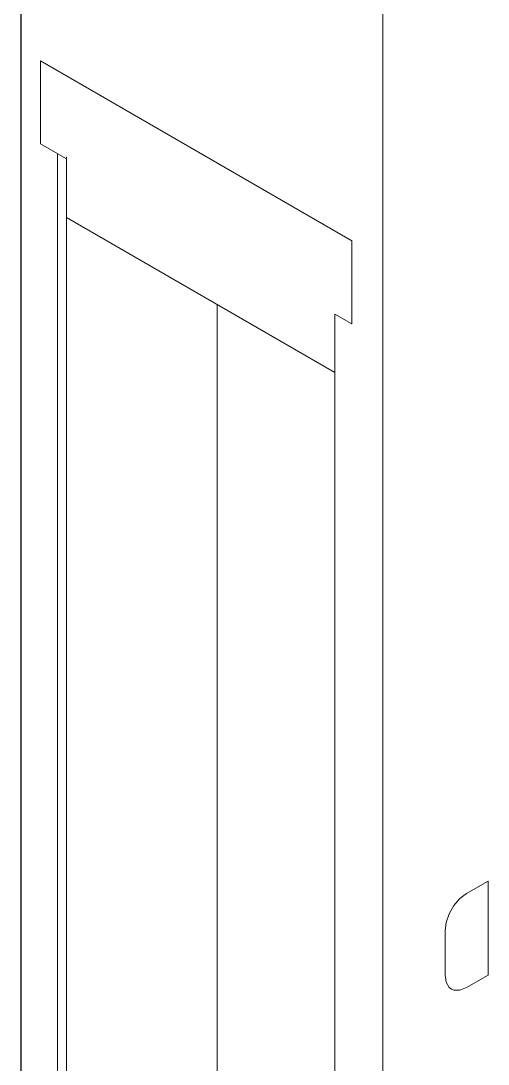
# Model space of a CAD drawing. Header units: inches. Extents: x 67578 to 72421, y -34894 to -31675.
# Drawn here: x 69748.28 to 69770.25, y -33382.8 to -33333.8 of the extents above; entities that cross this region are included whole.
import ezdxf

# ---------------------------------------------------------------- set-up
doc = ezdxf.new("R2010")
doc.units = ezdxf.units.IN
doc.header["$MEASUREMENT"] = 0

# ---------------------------------------------------------------- blocks, each defined once
blk = doc.blocks.new('ET200S')
at = {"lineweight": 0}
for p, q in [((97.927, 18.853), (97.927, -46.63)), ((97.937, -46.561), (97.937, 18.922)), ((108.621, -52.631), (108.621, 12.852)), ((98.51, 7.504), (98.51, 5.055)), ((98.51, 7.504), (107.702, 2.197)), ((98.51, 5.055), (99.271, 4.615)), ((99.005, 4.769), (99.005, -34.423)), ((99.271, -34.27), (99.271, 4.678)), ((107.207, -1.696), (99.271, 2.886)), ((107.702, 2.197), (107.702, -0.253)), ((103.73, 0.312), (103.73, -36.431)), ((107.207, 0.033), (107.207, -39.159)), ((107.207, 0.033), (107.702, -0.253)), ((111.733, -16.705), (111.096, -17.073)), ((111.733, -16.705), (111.733, -19.481)), ((110.721, -17.43), (110.9, -17.221)), ((110.9, -17.221), (111.096, -17.073)), ((110.582, -17.671), (110.721, -17.43)), ((110.491, -17.931), (110.582, -17.671)), ((110.46, -18.175), (110.491, -17.931)), ((110.46, -18.175), (110.46, -19.481)), ((110.491, -19.69), (110.46, -19.481)), ((110.582, -19.844), (110.491, -19.69)), ((111.733, -19.481), (111.096, -19.849)), ((110.646, -19.893), (110.582, -19.844)), ((110.721, -19.924), (110.646, -19.893)), ((110.9, -19.926), (110.721, -19.924)), ((111.096, -19.849), (110.9, -19.926))]:
    blk.add_line(p, q, dxfattribs=at)

msp = doc.modelspace()

# ---------------------------------------------------------------- block references
at = {"xscale": 1.59100124616462, "yscale": 1.59100124616462, "zscale": 1.59100124616462}
msp.add_blockref('ET200S', (69592.479, -33347.624), dxfattribs=at)

doc.saveas('drawing.dxf')
